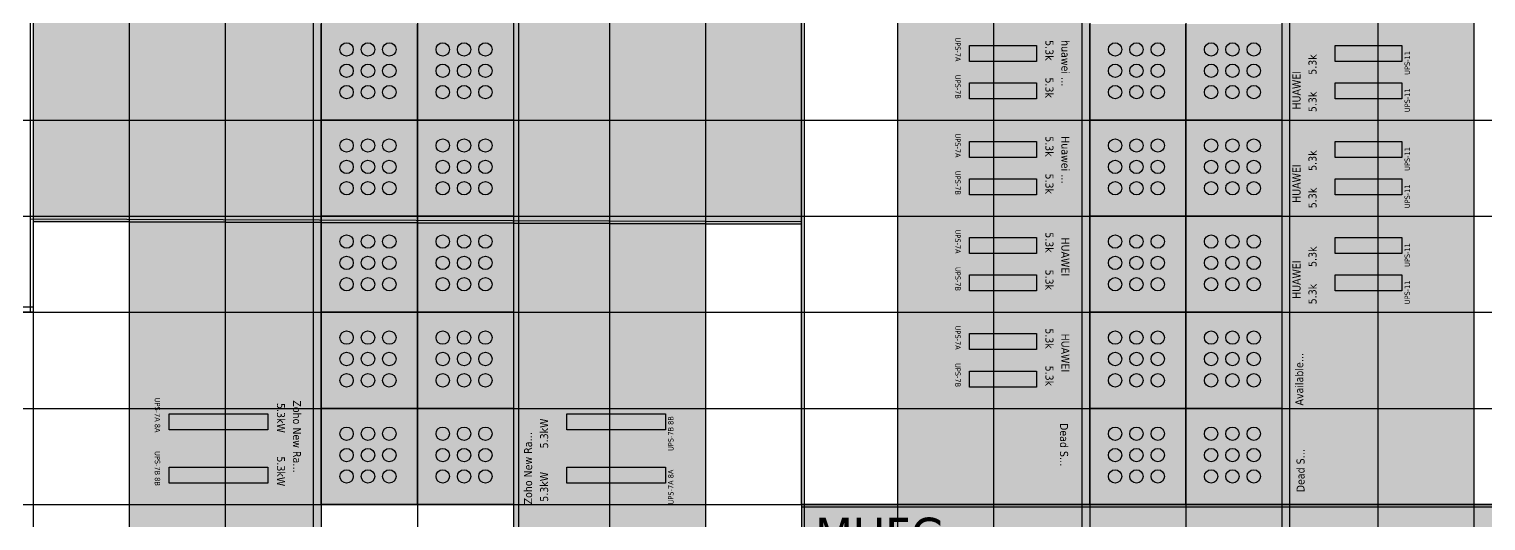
# Model space of a CAD drawing. Header units: millimetres. Extents: x -618 to 58287, y -23922 to -2396.
# Drawn here: x 10775 to 19875, y -16303 to -13231 of the extents above; entities that cross this region are included whole.
import ezdxf

# ---------------------------------------------------------------- set-up
doc = ezdxf.new("R2010")
doc.units = ezdxf.units.MM
doc.header["$MEASUREMENT"] = 0
for name, color, linetype, true_color in [('Background', 7, 'Continuous', 0xffffff), ('Equipment', 7, 'Continuous', 0xffffff), ('Names', 7, 'Continuous', 0xffffff), ('Power', 7, 'Continuous', 0xffffff), ('Room fixture', 7, 'Continuous', 0xffffff), ('Rows', 7, 'Continuous', 0xffffff), ('Tile grid', 7, 'Continuous', 0xafafaf), ('Walls and cages', 7, 'Continuous', 0xffffff)]:
    doc.layers.add(name, color=color, linetype=linetype, true_color=true_color)
doc.styles.add('Tahoma#false#false', font='tahoma.ttf', dxfattribs={"height": 0.2})

msp = doc.modelspace()

# ---------------------------------------------------------------- linework, layer by layer
at = {"layer": 'Background', "lineweight": -3, "transparency": 33554687}
for points in [[(16400, -13200), (17400, -13200), (17400, -13800)], [(17400, -13800), (16400, -13800), (16400, -13200)], [(19600, -13800), (18600, -13800), (18600, -13200)], [(18600, -13200), (19600, -13200), (19600, -13800)], [(16400, -13800), (17400, -13800), (17400, -14400)], [(17400, -14400), (16400, -14400), (16400, -13800)], [(19600, -14400), (18600, -14400), (18600, -13800)], [(18600, -13800), (19600, -13800), (19600, -14400)], [(16400, -14400), (17400, -14400), (17400, -15000)], [(17400, -15000), (16400, -15000), (16400, -14400)], [(19600, -15000), (18600, -15000), (18600, -14400)], [(18600, -14400), (19600, -14400), (19600, -15000)], [(16400, -15000), (17400, -15000), (17400, -15600)], [(17400, -15600), (16400, -15600), (16400, -15000)], [(19617, -15632.3), (18617, -15632.3), (18617, -15032.3)], [(18617, -15032.3), (19617, -15032.3), (19617, -15632.3)], [(11400, -15450), (12600, -15450), (12600, -16250)], [(12600, -16250), (11400, -16250), (11400, -15450)], [(15000, -16250), (13800, -16250), (13800, -15450)], [(13800, -15450), (15000, -15450), (15000, -16250)], [(16391.3, -15592), (17391.3, -15592), (17391.3, -16142)], [(17391.3, -16142), (16391.3, -16142), (16391.3, -15592)], [(19625.3, -16174), (18625.3, -16174), (18625.3, -15624)], [(18625.3, -15624), (19625.3, -15624), (19625.3, -16174)]]:
    msp.add_solid(points, dxfattribs=at)
at = {"layer": 'Equipment', "color": 9, "lineweight": 50, "true_color": 0xc0c0c0, "transparency": 33554687}
for points in [[(16466.7, -13733.3), (16400, -13800), (16400, -13200)], [(16466.7, -13266.7), (16466.7, -13733.3), (16400, -13200)], [(17333.3, -13266.7), (16466.7, -13266.7), (16400, -13200)], [(16400, -13200), (17400, -13200), (17333.3, -13266.7)], [(17400, -13200), (17400, -13800), (17333.3, -13733.3)], [(17400, -13200), (17333.3, -13733.3), (17333.3, -13266.7)], [(19533.3, -13266.7), (18666.7, -13266.7), (18600, -13200)], [(18600, -13200), (19600, -13200), (19533.3, -13266.7)], [(18600, -13800), (18600, -13200), (18666.7, -13266.7)], [(18600, -13800), (18666.7, -13266.7), (18666.7, -13733.3)], [(19533.3, -13266.7), (19600, -13200), (19600, -13800)], [(19533.3, -13733.3), (19533.3, -13266.7), (19600, -13800)], [(17400, -13800), (16400, -13800), (16466.7, -13733.3)], [(16466.7, -13733.3), (17333.3, -13733.3), (17400, -13800)], [(19600, -13800), (18600, -13800), (18666.7, -13733.3)], [(18666.7, -13733.3), (19533.3, -13733.3), (19600, -13800)], [(16466.7, -14333.3), (16400, -14400), (16400, -13800)], [(16466.7, -13866.7), (16466.7, -14333.3), (16400, -13800)], [(17333.3, -13866.7), (16466.7, -13866.7), (16400, -13800)], [(16400, -13800), (17400, -13800), (17333.3, -13866.7)], [(17400, -13800), (17400, -14400), (17333.3, -14333.3)], [(17400, -13800), (17333.3, -14333.3), (17333.3, -13866.7)], [(19533.3, -13866.7), (18666.7, -13866.7), (18600, -13800)], [(18600, -13800), (19600, -13800), (19533.3, -13866.7)], [(18600, -14400), (18600, -13800), (18666.7, -13866.7)], [(19533.3, -13866.7), (19600, -13800), (19600, -14400)], [(18600, -14400), (18666.7, -13866.7), (18666.7, -14333.3)], [(19533.3, -14333.3), (19533.3, -13866.7), (19600, -14400)], [(17400, -14400), (16400, -14400), (16466.7, -14333.3)], [(16466.7, -14333.3), (17333.3, -14333.3), (17400, -14400)], [(19600, -14400), (18600, -14400), (18666.7, -14333.3)], [(18666.7, -14333.3), (19533.3, -14333.3), (19600, -14400)], [(16466.7, -14933.3), (16400, -15000), (16400, -14400)], [(16466.7, -14466.7), (16466.7, -14933.3), (16400, -14400)], [(17333.3, -14466.7), (16466.7, -14466.7), (16400, -14400)], [(16400, -14400), (17400, -14400), (17333.3, -14466.7)], [(17400, -14400), (17400, -15000), (17333.3, -14933.3)], [(17400, -14400), (17333.3, -14933.3), (17333.3, -14466.7)], [(19533.3, -14466.7), (18666.7, -14466.7), (18600, -14400)], [(18600, -14400), (19600, -14400), (19533.3, -14466.7)], [(18600, -15000), (18600, -14400), (18666.7, -14466.7)], [(18600, -15000), (18666.7, -14466.7), (18666.7, -14933.3)], [(19533.3, -14466.7), (19600, -14400), (19600, -15000)], [(19533.3, -14933.3), (19533.3, -14466.7), (19600, -15000)], [(17400, -15000), (16400, -15000), (16466.7, -14933.3)], [(16466.7, -15533.3), (16400, -15600), (16400, -15000)], [(16466.7, -15066.7), (16466.7, -15533.3), (16400, -15000)], [(17333.3, -15066.7), (16466.7, -15066.7), (16400, -15000)], [(16400, -15000), (17400, -15000), (17333.3, -15066.7)], [(16466.7, -14933.3), (17333.3, -14933.3), (17400, -15000)], [(17400, -15000), (17400, -15600), (17333.3, -15533.3)], [(17400, -15000), (17333.3, -15533.3), (17333.3, -15066.7)], [(19600, -15000), (18600, -15000), (18666.7, -14933.3)], [(18666.7, -14933.3), (19533.3, -14933.3), (19600, -15000)], [(11466.7, -16183.3), (11400, -16250), (11400, -15450)], [(11466.7, -15516.7), (11466.7, -16183.3), (11400, -15450)], [(12533.3, -15516.7), (11466.7, -15516.7), (11400, -15450)], [(11400, -15450), (12600, -15450), (12533.3, -15516.7)], [(12600, -15450), (12600, -16250), (12533.3, -16183.3)], [(12600, -15450), (12533.3, -16183.3), (12533.3, -15516.7)], [(14933.3, -15516.7), (13866.7, -15516.7), (13800, -15450)], [(13800, -15450), (15000, -15450), (14933.3, -15516.7)], [(13800, -16250), (13800, -15450), (13866.7, -15516.7)], [(14933.3, -15516.7), (15000, -15450), (15000, -16250)], [(13800, -16250), (13866.7, -15516.7), (13866.7, -16183.3)], [(14933.3, -16183.3), (14933.3, -15516.7), (15000, -16250)], [(17400, -15600), (16400, -15600), (16466.7, -15533.3)], [(16466.7, -15533.3), (17333.3, -15533.3), (17400, -15600)], [(12600, -16250), (11400, -16250), (11466.7, -16183.3)], [(11466.7, -16183.3), (12533.3, -16183.3), (12600, -16250)], [(15000, -16250), (13800, -16250), (13866.7, -16183.3)], [(13866.7, -16183.3), (14933.3, -16183.3), (15000, -16250)]]:
    msp.add_solid(points, dxfattribs=at)
at = {"layer": 'Equipment', "color": 18, "lineweight": -3, "true_color": 0x000000, "transparency": 33554687}
for points in [[(16416.7, -13783.3), (16400, -13800), (16400, -13200)], [(16416.7, -13216.7), (16416.7, -13783.3), (16400, -13200)], [(17400, -13200), (17400, -13800), (17383.3, -13783.3)], [(17400, -13200), (17383.3, -13783.3), (17383.3, -13216.7)], [(18600, -13800), (18600, -13200), (18616.7, -13216.7)], [(18600, -13800), (18616.7, -13216.7), (18616.7, -13783.3)], [(19583.3, -13216.7), (19600, -13200), (19600, -13800)], [(19583.3, -13783.3), (19583.3, -13216.7), (19600, -13800)], [(17400, -13800), (16400, -13800), (16416.7, -13783.3)], [(16416.7, -14383.3), (16400, -14400), (16400, -13800)], [(16416.7, -13816.7), (16416.7, -14383.3), (16400, -13800)], [(17383.3, -13816.7), (16416.7, -13816.7), (16400, -13800)], [(16400, -13800), (17400, -13800), (17383.3, -13816.7)], [(16416.7, -13783.3), (17383.3, -13783.3), (17400, -13800)], [(17400, -13800), (17400, -14400), (17383.3, -14383.3)], [(17400, -13800), (17383.3, -14383.3), (17383.3, -13816.7)], [(19600, -13800), (18600, -13800), (18616.7, -13783.3)], [(19583.3, -13816.7), (18616.7, -13816.7), (18600, -13800)], [(18600, -13800), (19600, -13800), (19583.3, -13816.7)], [(18600, -14400), (18600, -13800), (18616.7, -13816.7)], [(18600, -14400), (18616.7, -13816.7), (18616.7, -14383.3)], [(18616.7, -13783.3), (19583.3, -13783.3), (19600, -13800)], [(19583.3, -13816.7), (19600, -13800), (19600, -14400)], [(19583.3, -14383.3), (19583.3, -13816.7), (19600, -14400)], [(17400, -14400), (16400, -14400), (16416.7, -14383.3)], [(16416.7, -14983.3), (16400, -15000), (16400, -14400)], [(16416.7, -14416.7), (16416.7, -14983.3), (16400, -14400)], [(17383.3, -14416.7), (16416.7, -14416.7), (16400, -14400)], [(16400, -14400), (17400, -14400), (17383.3, -14416.7)], [(16416.7, -14383.3), (17383.3, -14383.3), (17400, -14400)], [(17400, -14400), (17400, -15000), (17383.3, -14983.3)], [(17400, -14400), (17383.3, -14983.3), (17383.3, -14416.7)], [(19600, -14400), (18600, -14400), (18616.7, -14383.3)], [(19583.3, -14416.7), (18616.7, -14416.7), (18600, -14400)], [(18600, -14400), (19600, -14400), (19583.3, -14416.7)], [(18600, -15000), (18600, -14400), (18616.7, -14416.7)], [(18600, -15000), (18616.7, -14416.7), (18616.7, -14983.3)], [(18616.7, -14383.3), (19583.3, -14383.3), (19600, -14400)], [(19583.3, -14416.7), (19600, -14400), (19600, -15000)], [(19583.3, -14983.3), (19583.3, -14416.7), (19600, -15000)], [(17400, -15000), (16400, -15000), (16416.7, -14983.3)], [(16416.7, -15583.3), (16400, -15600), (16400, -15000)], [(16416.7, -15016.7), (16416.7, -15583.3), (16400, -15000)], [(17383.3, -15016.7), (16416.7, -15016.7), (16400, -15000)], [(16400, -15000), (17400, -15000), (17383.3, -15016.7)], [(16416.7, -14983.3), (17383.3, -14983.3), (17400, -15000)], [(17400, -15000), (17400, -15600), (17383.3, -15583.3)], [(17400, -15000), (17383.3, -15583.3), (17383.3, -15016.7)], [(19600, -15000), (18600, -15000), (18616.7, -14983.3)], [(18616.7, -14983.3), (19583.3, -14983.3), (19600, -15000)], [(19600.3, -15049), (18633.7, -15049), (18617, -15032.3)], [(18617, -15032.3), (19617, -15032.3), (19600.3, -15049)], [(18617, -15632.3), (18617, -15032.3), (18633.7, -15049)], [(18617, -15632.3), (18633.7, -15049), (18633.7, -15615.7)], [(19600.3, -15049), (19617, -15032.3), (19617, -15632.3)], [(19600.3, -15615.7), (19600.3, -15049), (19617, -15632.3)], [(11416.7, -16233.3), (11400, -16250), (11400, -15450)], [(11416.7, -15466.7), (11416.7, -16233.3), (11400, -15450)], [(12583.3, -15466.7), (11416.7, -15466.7), (11400, -15450)], [(11400, -15450), (12600, -15450), (12583.3, -15466.7)], [(12600, -15450), (12600, -16250), (12583.3, -16233.3)], [(12600, -15450), (12583.3, -16233.3), (12583.3, -15466.7)], [(14983.3, -15466.7), (13816.7, -15466.7), (13800, -15450)], [(13800, -15450), (15000, -15450), (14983.3, -15466.7)], [(13800, -16250), (13800, -15450), (13816.7, -15466.7)], [(13800, -16250), (13816.7, -15466.7), (13816.7, -16233.3)], [(14983.3, -15466.7), (15000, -15450), (15000, -16250)], [(14983.3, -16233.3), (14983.3, -15466.7), (15000, -16250)], [(16408, -16125.3), (16391.3, -16142), (16391.3, -15592)], [(16408, -15608.7), (16408, -16125.3), (16391.3, -15592)], [(17374.7, -15608.7), (16408, -15608.7), (16391.3, -15592)], [(16391.3, -15592), (17391.3, -15592), (17374.7, -15608.7)], [(17400, -15600), (16400, -15600), (16416.7, -15583.3)], [(16416.7, -15583.3), (17383.3, -15583.3), (17400, -15600)], [(17391.3, -15592), (17391.3, -16142), (17374.7, -16125.3)], [(17391.3, -15592), (17374.7, -16125.3), (17374.7, -15608.7)], [(19617, -15632.3), (18617, -15632.3), (18633.7, -15615.7)], [(19608.7, -15640.7), (18642, -15640.7), (18625.3, -15624)], [(18625.3, -15624), (19625.3, -15624), (19608.7, -15640.7)], [(18625.3, -16174), (18625.3, -15624), (18642, -15640.7)], [(18625.3, -16174), (18642, -15640.7), (18642, -16157.3)], [(18633.7, -15615.7), (19600.3, -15615.7), (19617, -15632.3)], [(19608.7, -15640.7), (19625.3, -15624), (19625.3, -16174)], [(19608.7, -16157.3), (19608.7, -15640.7), (19625.3, -16174)], [(17391.3, -16142), (16391.3, -16142), (16408, -16125.3)], [(16408, -16125.3), (17374.7, -16125.3), (17391.3, -16142)], [(19625.3, -16174), (18625.3, -16174), (18642, -16157.3)], [(18642, -16157.3), (19608.7, -16157.3), (19625.3, -16174)], [(12600, -16250), (11400, -16250), (11416.7, -16233.3)], [(11416.7, -16233.3), (12583.3, -16233.3), (12600, -16250)], [(15000, -16250), (13800, -16250), (13816.7, -16233.3)], [(13816.7, -16233.3), (14983.3, -16233.3), (15000, -16250)]]:
    msp.add_solid(points, dxfattribs=at)
at = {"layer": 'Equipment', "color": 21, "lineweight": 50, "true_color": 0xf49191, "transparency": 33554687}
for points in [[(19550.3, -15099), (18683.7, -15099), (18617, -15032.3)], [(18617, -15032.3), (19617, -15032.3), (19550.3, -15099)], [(18617, -15632.3), (18617, -15032.3), (18683.7, -15099)], [(18617, -15632.3), (18683.7, -15099), (18683.7, -15565.7)], [(19550.3, -15099), (19617, -15032.3), (19617, -15632.3)], [(19550.3, -15565.7), (19550.3, -15099), (19617, -15632.3)], [(16458, -16075.3), (16391.3, -16142), (16391.3, -15592)], [(16458, -15658.7), (16458, -16075.3), (16391.3, -15592)], [(17324.7, -15658.7), (16458, -15658.7), (16391.3, -15592)], [(16391.3, -15592), (17391.3, -15592), (17324.7, -15658.7)], [(17391.3, -15592), (17391.3, -16142), (17324.7, -16075.3)], [(17391.3, -15592), (17324.7, -16075.3), (17324.7, -15658.7)], [(19617, -15632.3), (18617, -15632.3), (18683.7, -15565.7)], [(19558.7, -15690.7), (18692, -15690.7), (18625.3, -15624)], [(18625.3, -15624), (19625.3, -15624), (19558.7, -15690.7)], [(18625.3, -16174), (18625.3, -15624), (18692, -15690.7)], [(18683.7, -15565.7), (19550.3, -15565.7), (19617, -15632.3)], [(19558.7, -15690.7), (19625.3, -15624), (19625.3, -16174)], [(18625.3, -16174), (18692, -15690.7), (18692, -16107.3)], [(19558.7, -16107.3), (19558.7, -15690.7), (19625.3, -16174)], [(17391.3, -16142), (16391.3, -16142), (16458, -16075.3)], [(16458, -16075.3), (17324.7, -16075.3), (17391.3, -16142)], [(19625.3, -16174), (18625.3, -16174), (18692, -16107.3)], [(18692, -16107.3), (19558.7, -16107.3), (19625.3, -16174)]]:
    msp.add_solid(points, dxfattribs=at)
at = {"layer": 'Power', "color": 8, "lineweight": -3, "true_color": 0x808080, "transparency": 33554687}
for p, q in [((16650, -13433.3), (16650, -13333.3)), ((16650, -13333.3), (17066.7, -13333.3)), ((17066.7, -13333.3), (17066.7, -13433.3)), ((18933.3, -13433.3), (18933.3, -13333.3)), ((18933.3, -13333.3), (19350, -13333.3)), ((19350, -13333.3), (19350, -13433.3)), ((17066.7, -13433.3), (16650, -13433.3)), ((19350, -13433.3), (18933.3, -13433.3)), ((16650, -13666.7), (16650, -13566.7)), ((16650, -13566.7), (17066.7, -13566.7)), ((17066.7, -13566.7), (17066.7, -13666.7)), ((18933.3, -13666.7), (18933.3, -13566.7)), ((18933.3, -13566.7), (19350, -13566.7)), ((19350, -13566.7), (19350, -13666.7)), ((17066.7, -13666.7), (16650, -13666.7)), ((19350, -13666.7), (18933.3, -13666.7)), ((16650, -14033.3), (16650, -13933.3)), ((16650, -13933.3), (17066.7, -13933.3)), ((17066.7, -13933.3), (17066.7, -14033.3)), ((18933.3, -14033.3), (18933.3, -13933.3)), ((18933.3, -13933.3), (19350, -13933.3)), ((19350, -13933.3), (19350, -14033.3)), ((17066.7, -14033.3), (16650, -14033.3)), ((19350, -14033.3), (18933.3, -14033.3)), ((16650, -14266.7), (16650, -14166.7)), ((16650, -14166.7), (17066.7, -14166.7)), ((17066.7, -14166.7), (17066.7, -14266.7)), ((18933.3, -14266.7), (18933.3, -14166.7)), ((18933.3, -14166.7), (19350, -14166.7)), ((19350, -14166.7), (19350, -14266.7)), ((17066.7, -14266.7), (16650, -14266.7)), ((19350, -14266.7), (18933.3, -14266.7)), ((16650, -14633.3), (16650, -14533.3)), ((16650, -14533.3), (17066.7, -14533.3)), ((17066.7, -14533.3), (17066.7, -14633.3)), ((18933.3, -14633.3), (18933.3, -14533.3)), ((18933.3, -14533.3), (19350, -14533.3)), ((19350, -14533.3), (19350, -14633.3)), ((17066.7, -14633.3), (16650, -14633.3)), ((19350, -14633.3), (18933.3, -14633.3)), ((16650, -14866.7), (16650, -14766.7)), ((16650, -14766.7), (17066.7, -14766.7)), ((17066.7, -14766.7), (17066.7, -14866.7)), ((18933.3, -14866.7), (18933.3, -14766.7)), ((18933.3, -14766.7), (19350, -14766.7)), ((19350, -14766.7), (19350, -14866.7)), ((17066.7, -14866.7), (16650, -14866.7)), ((19350, -14866.7), (18933.3, -14866.7)), ((16650, -15233.3), (16650, -15133.3)), ((16650, -15133.3), (17066.7, -15133.3)), ((17066.7, -15133.3), (17066.7, -15233.3)), ((17066.7, -15233.3), (16650, -15233.3)), ((16650, -15466.7), (16650, -15366.7)), ((16650, -15366.7), (17066.7, -15366.7)), ((17066.7, -15366.7), (17066.7, -15466.7)), ((17066.7, -15466.7), (16650, -15466.7)), ((11650, -15733.3), (11650, -15633.3)), ((11650, -15633.3), (12266.7, -15633.3)), ((12266.7, -15633.3), (12266.7, -15733.3)), ((14133.3, -15733.3), (14133.3, -15633.3)), ((14133.3, -15633.3), (14750, -15633.3)), ((14750, -15633.3), (14750, -15733.3)), ((12266.7, -15733.3), (11650, -15733.3)), ((14750, -15733.3), (14133.3, -15733.3)), ((11650, -16066.7), (11650, -15966.7)), ((11650, -15966.7), (12266.7, -15966.7)), ((12266.7, -15966.7), (12266.7, -16066.7)), ((14133.3, -16066.7), (14133.3, -15966.7)), ((14133.3, -15966.7), (14750, -15966.7)), ((14750, -15966.7), (14750, -16066.7)), ((12266.7, -16066.7), (11650, -16066.7)), ((14750, -16066.7), (14133.3, -16066.7))]:
    msp.add_line(p, q, dxfattribs=at)
at = {"layer": 'Power', "color": 138, "lineweight": -3, "true_color": 0x01505e, "transparency": 33554687}
for points in [[(16600, -13283.3), (16600, -13483.3), (16516.7, -13283.3), (16516.7, -13483.3)], [(19400, -13483.3), (19400, -13283.3), (19483.3, -13483.3), (19483.3, -13283.3)], [(16600, -13516.7), (16600, -13716.7), (16516.7, -13516.7), (16516.7, -13716.7)], [(19400, -13716.7), (19400, -13516.7), (19483.3, -13716.7), (19483.3, -13516.7)], [(16600, -13883.3), (16600, -14083.3), (16516.7, -13883.3), (16516.7, -14083.3)], [(19400, -14083.3), (19400, -13883.3), (19483.3, -14083.3), (19483.3, -13883.3)], [(16600, -14116.7), (16600, -14316.7), (16516.7, -14116.7), (16516.7, -14316.7)], [(19400, -14316.7), (19400, -14116.7), (19483.3, -14316.7), (19483.3, -14116.7)], [(16600, -14483.3), (16600, -14683.3), (16516.7, -14483.3), (16516.7, -14683.3)], [(19400, -14683.3), (19400, -14483.3), (19483.3, -14683.3), (19483.3, -14483.3)], [(16600, -14716.7), (16600, -14916.7), (16516.7, -14716.7), (16516.7, -14916.7)], [(19400, -14916.7), (19400, -14716.7), (19483.3, -14916.7), (19483.3, -14716.7)], [(16600, -15083.3), (16600, -15283.3), (16516.7, -15083.3), (16516.7, -15283.3)], [(16600, -15316.7), (16600, -15516.7), (16516.7, -15316.7), (16516.7, -15516.7)], [(11600, -15533.3), (11600, -15833.3), (11516.7, -15533.3), (11516.7, -15833.3)], [(14800, -15833.3), (14800, -15533.3), (14883.3, -15833.3), (14883.3, -15533.3)], [(11600, -15866.7), (11600, -16166.7), (11516.7, -15866.7), (11516.7, -16166.7)], [(14800, -16166.7), (14800, -15866.7), (14883.3, -16166.7), (14883.3, -15866.7)]]:
    msp.add_solid(points, dxfattribs=at)
at = {"layer": 'Power', "lineweight": -3, "transparency": 33554687}
for points in [[(17066.7, -13333.3), (17066.7, -13433.3), (16650, -13333.3), (16650, -13433.3)], [(18933.3, -13433.3), (18933.3, -13333.3), (19350, -13433.3), (19350, -13333.3)], [(17066.7, -13566.7), (17066.7, -13666.7), (16650, -13566.7), (16650, -13666.7)], [(18933.3, -13666.7), (18933.3, -13566.7), (19350, -13666.7), (19350, -13566.7)], [(17066.7, -13933.3), (17066.7, -14033.3), (16650, -13933.3), (16650, -14033.3)], [(18933.3, -14033.3), (18933.3, -13933.3), (19350, -14033.3), (19350, -13933.3)], [(17066.7, -14166.7), (17066.7, -14266.7), (16650, -14166.7), (16650, -14266.7)], [(18933.3, -14266.7), (18933.3, -14166.7), (19350, -14266.7), (19350, -14166.7)], [(17066.7, -14533.3), (17066.7, -14633.3), (16650, -14533.3), (16650, -14633.3)], [(18933.3, -14633.3), (18933.3, -14533.3), (19350, -14633.3), (19350, -14533.3)], [(17066.7, -14766.7), (17066.7, -14866.7), (16650, -14766.7), (16650, -14866.7)], [(18933.3, -14866.7), (18933.3, -14766.7), (19350, -14866.7), (19350, -14766.7)], [(17066.7, -15133.3), (17066.7, -15233.3), (16650, -15133.3), (16650, -15233.3)], [(17066.7, -15366.7), (17066.7, -15466.7), (16650, -15366.7), (16650, -15466.7)], [(12266.7, -15633.3), (12266.7, -15733.3), (11650, -15633.3), (11650, -15733.3)], [(14133.3, -15733.3), (14133.3, -15633.3), (14750, -15733.3), (14750, -15633.3)], [(12266.7, -15966.7), (12266.7, -16066.7), (11650, -15966.7), (11650, -16066.7)], [(14133.3, -16066.7), (14133.3, -15966.7), (14750, -16066.7), (14750, -15966.7)]]:
    msp.add_solid(points, dxfattribs=at)
at = {"layer": 'Power', "color": 22, "lineweight": -3, "true_color": 0xc92518, "transparency": 33554687}
for points in [[(17066.7, -13333.3), (17066.7, -13433.3), (16650, -13333.3), (16650, -13433.3)], [(18933.3, -13433.3), (18933.3, -13333.3), (19350, -13433.3), (19350, -13333.3)], [(17066.7, -13566.7), (17066.7, -13666.7), (16650, -13566.7), (16650, -13666.7)], [(18933.3, -13666.7), (18933.3, -13566.7), (19350, -13666.7), (19350, -13566.7)], [(17050, -13933.3), (17050, -14033.3), (16650, -13933.3), (16650, -14033.3)], [(18933.3, -14033.3), (18933.3, -13933.3), (19350, -14033.3), (19350, -13933.3)], [(17050, -14166.7), (17050, -14266.7), (16650, -14166.7), (16650, -14266.7)], [(18933.3, -14266.7), (18933.3, -14166.7), (19350, -14266.7), (19350, -14166.7)], [(17050, -14533.3), (17050, -14633.3), (16650, -14533.3), (16650, -14633.3)], [(18933.3, -14633.3), (18933.3, -14533.3), (19350, -14633.3), (19350, -14533.3)], [(17050, -14766.7), (17050, -14866.7), (16650, -14766.7), (16650, -14866.7)], [(18933.3, -14866.7), (18933.3, -14766.7), (19350, -14866.7), (19350, -14766.7)], [(17066.7, -15133.3), (17066.7, -15233.3), (16650, -15133.3), (16650, -15233.3)], [(17066.7, -15366.7), (17066.7, -15466.7), (16650, -15366.7), (16650, -15466.7)], [(12250, -15633.3), (12250, -15733.3), (11650, -15633.3), (11650, -15733.3)], [(14216.7, -15733.3), (14216.7, -15633.3), (14750, -15733.3), (14750, -15633.3)], [(12250, -15966.7), (12250, -16066.7), (11650, -15966.7), (11650, -16066.7)], [(14216.7, -16066.7), (14216.7, -15966.7), (14750, -16066.7), (14750, -15966.7)]]:
    msp.add_solid(points, dxfattribs=at)
at = {"layer": 'Power', "color": 13, "lineweight": -3, "true_color": 0xe7473c, "transparency": 33554687}
for points in [[(16850, -13333.3), (16850, -13433.3), (16650, -13333.3), (16650, -13433.3)], [(19083.3, -13433.3), (19083.3, -13333.3), (19350, -13433.3), (19350, -13333.3)], [(16850, -13566.7), (16850, -13666.7), (16650, -13566.7), (16650, -13666.7)], [(19083.3, -13666.7), (19083.3, -13566.7), (19350, -13666.7), (19350, -13566.7)], [(16850, -13933.3), (16850, -14033.3), (16650, -13933.3), (16650, -14033.3)], [(19100, -14033.3), (19100, -13933.3), (19350, -14033.3), (19350, -13933.3)], [(16850, -14166.7), (16850, -14266.7), (16650, -14166.7), (16650, -14266.7)], [(19100, -14266.7), (19100, -14166.7), (19350, -14266.7), (19350, -14166.7)], [(16850, -14533.3), (16850, -14633.3), (16650, -14533.3), (16650, -14633.3)], [(19116.7, -14633.3), (19116.7, -14533.3), (19350, -14633.3), (19350, -14533.3)], [(16850, -14766.7), (16850, -14866.7), (16650, -14766.7), (16650, -14866.7)], [(19116.7, -14866.7), (19116.7, -14766.7), (19350, -14866.7), (19350, -14766.7)], [(16866.7, -15133.3), (16866.7, -15233.3), (16650, -15133.3), (16650, -15233.3)], [(16866.7, -15366.7), (16866.7, -15466.7), (16650, -15366.7), (16650, -15466.7)], [(11950, -15633.3), (11950, -15733.3), (11650, -15633.3), (11650, -15733.3)], [(14483.3, -15733.3), (14483.3, -15633.3), (14750, -15733.3), (14750, -15633.3)], [(11950, -15966.7), (11950, -16066.7), (11650, -15966.7), (11650, -16066.7)], [(14483.3, -16066.7), (14483.3, -15966.7), (14750, -16066.7), (14750, -15966.7)]]:
    msp.add_solid(points, dxfattribs=at)
at = {"layer": 'Power', "color": 151, "lineweight": -3, "true_color": 0x87ceeb, "transparency": 33554687}
for points in [[(12266.7, -15633.3), (12266.7, -15733.3), (11650, -15633.3), (11650, -15733.3)], [(12266.7, -15966.7), (12266.7, -16066.7), (11650, -15966.7), (11650, -16066.7)]]:
    msp.add_solid(points, dxfattribs=at)
at = {"layer": 'Room fixture', "color": 9, "lineweight": -3, "true_color": 0xc0c0c0, "transparency": 33554687}
for p, q in [((12600, -13800), (12600, -13200)), ((13200, -13200), (13200, -13800)), ((13200, -13800), (13200, -13200)), ((13800, -13200), (13800, -13800)), ((17400, -13800), (17400, -13200)), ((18000, -13800), (18000, -13200)), ((18000, -13200), (18000, -13800)), ((18600, -13200), (18600, -13800)), ((12600, -13800), (13200, -13800)), ((12600, -14400), (12600, -13800)), ((13200, -13800), (12600, -13800)), ((13200, -13800), (13200, -14400)), ((13200, -13800), (13800, -13800)), ((13200, -14400), (13200, -13800)), ((13800, -13800), (13200, -13800)), ((13800, -13800), (13800, -14400)), ((17400, -13800), (18000, -13800)), ((17400, -14400), (17400, -13800)), ((18000, -13800), (17400, -13800)), ((18600, -13800), (18000, -13800)), ((18000, -13800), (18000, -14400)), ((18000, -13800), (18600, -13800)), ((18000, -14400), (18000, -13800)), ((18600, -13800), (18600, -14400)), ((13200, -14400), (12600, -14400)), ((12600, -14400), (13200, -14400)), ((12600, -15000), (12600, -14400)), ((13200, -14400), (13800, -14400)), ((13200, -15000), (13200, -14400)), ((13200, -14400), (13200, -15000)), ((13800, -14400), (13200, -14400)), ((13800, -14400), (13800, -15000)), ((18000, -14400), (17400, -14400)), ((17400, -14400), (18000, -14400)), ((17400, -15000), (17400, -14400)), ((18000, -14400), (18000, -15000)), ((18000, -14400), (18600, -14400)), ((18000, -15000), (18000, -14400)), ((18600, -14400), (18000, -14400)), ((18600, -14400), (18600, -15000)), ((13200, -15000), (12600, -15000)), ((12600, -15000), (13200, -15000)), ((12600, -15600), (12600, -15000)), ((13800, -15000), (13200, -15000)), ((13200, -15000), (13200, -15600)), ((13200, -15000), (13800, -15000)), ((13200, -15600), (13200, -15000)), ((13800, -15000), (13800, -15600)), ((18000, -15000), (17400, -15000)), ((17400, -15000), (18000, -15000)), ((17400, -15600), (17400, -15000)), ((18000, -15000), (18600, -15000)), ((18000, -15600), (18000, -15000)), ((18600, -15000), (18000, -15000)), ((18000, -15000), (18000, -15600)), ((18600, -15000), (18600, -15600)), ((13200, -15600), (12600, -15600)), ((12600, -15600), (13200, -15600)), ((12600, -16200), (12600, -15600)), ((13200, -15600), (13800, -15600)), ((13200, -16200), (13200, -15600)), ((13200, -15600), (13200, -16200)), ((13800, -15600), (13200, -15600)), ((13800, -15600), (13800, -16200)), ((18000, -15600), (17400, -15600)), ((17400, -15600), (18000, -15600)), ((17400, -16200), (17400, -15600)), ((18600, -15600), (18000, -15600)), ((18000, -15600), (18600, -15600)), ((18000, -16200), (18000, -15600)), ((18000, -15600), (18000, -16200)), ((18600, -15600), (18600, -16200)), ((13200, -16200), (12600, -16200)), ((13800, -16200), (13200, -16200)), ((18000, -16200), (17400, -16200)), ((18600, -16200), (18000, -16200))]:
    msp.add_line(p, q, dxfattribs=at)
for centre in [(12758.3, -13358.3), (12891.7, -13358.3), (13025, -13358.3), (13358.3, -13358.3), (13491.7, -13358.3), (13625, -13358.3), (17558.3, -13358.3), (17691.7, -13358.3), (17825, -13358.3), (18158.3, -13358.3), (18291.7, -13358.3), (18425, -13358.3), (12758.3, -13491.7), (12891.7, -13491.7), (13025, -13491.7), (13358.3, -13491.7), (13491.7, -13491.7), (13625, -13491.7), (17558.3, -13491.7), (17691.7, -13491.7), (17825, -13491.7), (18158.3, -13491.7), (18291.7, -13491.7), (18425, -13491.7), (12758.3, -13625), (12891.7, -13625), (13025, -13625), (13358.3, -13625), (13491.7, -13625), (13625, -13625), (17558.3, -13625), (17691.7, -13625), (17825, -13625), (18158.3, -13625), (18291.7, -13625), (18425, -13625), (12758.3, -13958.3), (12891.7, -13958.3), (13025, -13958.3), (13358.3, -13958.3), (13491.7, -13958.3), (13625, -13958.3), (17558.3, -13958.3), (17691.7, -13958.3), (17825, -13958.3), (18158.3, -13958.3), (18291.7, -13958.3), (18425, -13958.3), (12758.3, -14091.7), (12891.7, -14091.7), (13025, -14091.7), (13358.3, -14091.7), (13491.7, -14091.7), (13625, -14091.7), (17558.3, -14091.7), (17691.7, -14091.7), (17825, -14091.7), (18158.3, -14091.7), (18291.7, -14091.7), (18425, -14091.7), (12758.3, -14225), (12891.7, -14225), (13025, -14225), (13358.3, -14225), (13491.7, -14225), (13625, -14225), (17558.3, -14225), (17691.7, -14225), (17825, -14225), (18158.3, -14225), (18291.7, -14225), (18425, -14225), (12758.3, -14558.3), (12891.7, -14558.3), (13025, -14558.3), (13358.3, -14558.3), (13491.7, -14558.3), (13625, -14558.3), (17558.3, -14558.3), (17691.7, -14558.3), (17825, -14558.3), (18158.3, -14558.3), (18291.7, -14558.3), (18425, -14558.3), (12758.3, -14691.7), (12891.7, -14691.7), (13025, -14691.7), (13358.3, -14691.7), (13491.7, -14691.7), (13625, -14691.7), (17558.3, -14691.7), (17691.7, -14691.7), (17825, -14691.7), (18158.3, -14691.7), (18291.7, -14691.7), (18425, -14691.7), (12758.3, -14825), (12891.7, -14825), (13025, -14825), (13358.3, -14825), (13491.7, -14825), (13625, -14825), (17558.3, -14825), (17691.7, -14825), (17825, -14825), (18158.3, -14825), (18291.7, -14825), (18425, -14825), (12758.3, -15158.3), (12891.7, -15158.3), (13025, -15158.3), (13358.3, -15158.3), (13491.7, -15158.3), (13625, -15158.3), (17558.3, -15158.3), (17691.7, -15158.3), (17825, -15158.3), (18158.3, -15158.3), (18291.7, -15158.3), (18425, -15158.3), (12758.3, -15291.7), (12891.7, -15291.7), (13025, -15291.7), (13358.3, -15291.7), (13491.7, -15291.7), (13625, -15291.7), (17558.3, -15291.7), (17691.7, -15291.7), (17825, -15291.7), (18158.3, -15291.7), (18291.7, -15291.7), (18425, -15291.7), (12758.3, -15425), (12891.7, -15425), (13025, -15425), (13358.3, -15425), (13491.7, -15425), (13625, -15425), (17558.3, -15425), (17691.7, -15425), (17825, -15425), (18158.3, -15425), (18291.7, -15425), (18425, -15425), (12758.3, -15758.3), (12891.7, -15758.3), (13025, -15758.3), (13358.3, -15758.3), (13491.7, -15758.3), (13625, -15758.3), (17558.3, -15758.3), (17691.7, -15758.3), (17825, -15758.3), (18158.3, -15758.3), (18291.7, -15758.3), (18425, -15758.3), (12758.3, -15891.7), (12891.7, -15891.7), (13025, -15891.7), (13358.3, -15891.7), (13491.7, -15891.7), (13625, -15891.7), (17558.3, -15891.7), (17691.7, -15891.7), (17825, -15891.7), (18158.3, -15891.7), (18291.7, -15891.7), (18425, -15891.7), (12758.3, -16025), (12891.7, -16025), (13025, -16025), (13358.3, -16025), (13491.7, -16025), (13625, -16025), (17558.3, -16025), (17691.7, -16025), (17825, -16025), (18158.3, -16025), (18291.7, -16025), (18425, -16025)]:
    msp.add_ellipse(centre, major_axis=(41.7, 0), ratio=1, dxfattribs=at)
at = {"layer": 'Room fixture', "color": 9, "lineweight": -3, "true_color": 0xc0c0c0, "transparency": 33554472}
for points in [[(12600, -13800), (12600, -13200), (13200, -13200)], [(13200, -13200), (13200, -13800), (12600, -13800)], [(13200, -13800), (13200, -13200), (13800, -13200)], [(13800, -13200), (13800, -13800), (13200, -13800)], [(17400, -13800), (17400, -13200), (18000, -13200)], [(18000, -13200), (18000, -13800), (17400, -13800)], [(18000, -13800), (18000, -13200), (18600, -13200)], [(18600, -13200), (18600, -13800), (18000, -13800)], [(12600, -14400), (12600, -13800), (13200, -13800)], [(13200, -13800), (13200, -14400), (12600, -14400)], [(13200, -14400), (13200, -13800), (13800, -13800)], [(13800, -13800), (13800, -14400), (13200, -14400)], [(17400, -14400), (17400, -13800), (18000, -13800)], [(18000, -13800), (18000, -14400), (17400, -14400)], [(18000, -14400), (18000, -13800), (18600, -13800)], [(18600, -13800), (18600, -14400), (18000, -14400)], [(12600, -15000), (12600, -14400), (13200, -14400)], [(13200, -14400), (13200, -15000), (12600, -15000)], [(13200, -15000), (13200, -14400), (13800, -14400)], [(13800, -14400), (13800, -15000), (13200, -15000)], [(17400, -15000), (17400, -14400), (18000, -14400)], [(18000, -14400), (18000, -15000), (17400, -15000)], [(18000, -15000), (18000, -14400), (18600, -14400)], [(18600, -14400), (18600, -15000), (18000, -15000)], [(12600, -15600), (12600, -15000), (13200, -15000)], [(13200, -15000), (13200, -15600), (12600, -15600)], [(13200, -15600), (13200, -15000), (13800, -15000)], [(13800, -15000), (13800, -15600), (13200, -15600)], [(17400, -15600), (17400, -15000), (18000, -15000)], [(18000, -15000), (18000, -15600), (17400, -15600)], [(18000, -15600), (18000, -15000), (18600, -15000)], [(18600, -15000), (18600, -15600), (18000, -15600)], [(12600, -16200), (12600, -15600), (13200, -15600)], [(13200, -15600), (13200, -16200), (12600, -16200)], [(13200, -16200), (13200, -15600), (13800, -15600)], [(13800, -15600), (13800, -16200), (13200, -16200)], [(17400, -16200), (17400, -15600), (18000, -15600)], [(18000, -15600), (18000, -16200), (17400, -16200)], [(18000, -16200), (18000, -15600), (18600, -15600)], [(18600, -15600), (18600, -16200), (18000, -16200)]]:
    msp.add_solid(points, dxfattribs=at)
at = {"layer": 'Rows', "color": 18, "lineweight": -3, "true_color": 0x000000, "transparency": 33554687}
for p, q in [((12550, -6000), (12550, -19800)), ((13833.3, -19800), (13833.3, -6000)), ((17350, -6450), (17350, -19800)), ((18650, -19800), (18650, -6450))]:
    msp.add_line(p, q, dxfattribs=at)
at = {"layer": 'Rows', "color": 254, "lineweight": -3, "true_color": 0xe0e0d7, "transparency": 33554534}
for points in [[(11400, -6000), (12600, -6000), (12600, -19800)], [(12600, -19800), (11400, -19800), (11400, -6000)], [(15000, -19800), (13800, -19800), (13800, -6000)], [(13800, -6000), (15000, -6000), (15000, -19800)], [(16200, -6450), (17400, -6450), (17400, -19800)], [(17400, -19800), (16200, -19800), (16200, -6450)], [(19800, -19800), (18600, -19800), (18600, -6450)], [(18600, -6450), (19800, -6450), (19800, -19800)]]:
    msp.add_solid(points, dxfattribs=at)
at = {"layer": 'Rows', "color": 18, "lineweight": -3, "true_color": 0x000000, "transparency": 33554687}
for points in [[(11400, -19800), (11400, -6000), (11416.7, -6016.7)], [(12583.3, -19783.3), (12583.3, -6016.7), (12600, -6000)], [(12600, -6000), (12600, -19800), (12583.3, -19783.3)], [(13800, -19800), (13800, -6000), (13816.7, -6016.7)], [(14983.3, -19783.3), (14983.3, -6016.7), (15000, -6000)], [(15000, -6000), (15000, -19800), (14983.3, -19783.3)], [(11416.7, -6016.7), (11416.7, -19783.3), (11400, -19800)], [(13816.7, -6016.7), (13816.7, -19783.3), (13800, -19800)], [(16200, -19800), (16200, -6450), (16216.7, -6466.7)], [(17383.3, -19783.3), (17383.3, -6466.7), (17400, -6450)], [(17400, -6450), (17400, -19800), (17383.3, -19783.3)], [(18600, -19800), (18600, -6450), (18616.7, -6466.7)], [(19783.3, -19783.3), (19783.3, -6466.7), (19800, -6450)], [(19800, -6450), (19800, -19800), (19783.3, -19783.3)], [(16216.7, -6466.7), (16216.7, -19783.3), (16200, -19800)], [(18616.7, -6466.7), (18616.7, -19783.3), (18600, -19800)]]:
    msp.add_solid(points, dxfattribs=at)
at = {"layer": 'Tile grid', "lineweight": -3, "transparency": 33554687}
for p, q in [((10800, -2967), (10800, -23433.7)), ((11400, -2967), (11400, -23433.7)), ((12000, -2967), (12000, -23433.7)), ((12600, -2967), (12600, -23433.7)), ((13200, -2967), (13200, -23433.7)), ((13800, -2967), (13800, -23433.7)), ((14400, -2967), (14400, -23433.7)), ((15000, -2967), (15000, -23433.7)), ((15600, -2967), (15600, -23433.7)), ((16200, -2967), (16200, -23433.7)), ((16800, -2967), (16800, -23433.7)), ((17400, -2967), (17400, -23433.7)), ((18000, -2967), (18000, -23433.7)), ((18600, -2967), (18600, -23433.7)), ((19200, -2967), (19200, -23433.7)), ((19800, -2967), (19800, -23433.7)), ((23.6, -13800), (57733.3, -13800)), ((22.1, -14400), (57733.3, -14400)), ((20.6, -15000), (57733.3, -15000)), ((19.2, -15600), (57733.3, -15600)), ((17.7, -16200), (57733.3, -16200))]:
    msp.add_line(p, q, dxfattribs=at)
at = {"layer": 'Walls and cages', "color": 18, "lineweight": -3, "true_color": 0x000000, "transparency": 33554687}
for p, q in [((15600, -14400), (15600, -6000)), ((10800, -6600), (10800, -14433.3)), ((10800, -14433.3), (10800, -15000)), ((10800, -14433.3), (15600, -14450)), ((15600, -14450), (10800, -14433.3)), ((15600, -14450), (15600, -14400)), ((15600, -16200), (15600, -14450)), ((10800, -15000), (6000, -15000)), ((20400, -16200), (15600, -16200)), ((15600, -16200), (15600, -16800)), ((20400, -16200), (15600, -16200))]:
    msp.add_line(p, q, dxfattribs=at)
at = {"layer": 'Walls and cages', "color": 9, "lineweight": -3, "true_color": 0xc0c0c0, "transparency": 33554687}
for p, q in [((15616.7, -5966.7), (15616.7, -14400)), ((10783.3, -14433.3), (10783.3, -6600)), ((10783.3, -15000), (10783.3, -14416.7)), ((10783.3, -14416.7), (15600, -14433.3)), ((15616.7, -14400), (15616.7, -14450)), ((15616.7, -14450), (15616.7, -16200)), ((6000, -14966.7), (10800, -14966.7)), ((20416.7, -16216.7), (15600, -16216.7)), ((15616.7, -16200), (15616.7, -16800))]:
    msp.add_line(p, q, dxfattribs=at)
at = {"layer": 'Walls and cages', "color": 152, "lineweight": -3, "true_color": 0x0078d7, "transparency": 33554452}
for points in [[(10800, -14433.3), (10800, -6600), (15600, -6000)], [(15600, -6000), (15600, -14400), (10800, -14433.3)], [(15600, -14400), (15600, -14450), (10800, -14433.3)], [(15600, -16200), (20400, -16200), (20400, -19800)], [(15600, -16800), (15600, -16200), (20400, -19800)]]:
    msp.add_solid(points, dxfattribs=at)

# ---------------------------------------------------------------- texts
at = {"layer": 'Names', "color": 8, "lineweight": -3, "true_color": 0x808080, "transparency": 33554687, "style": 'Tahoma#false#false'}
for s, rotation, p in [('huawei …', -90, (17223.3, -13300)), ('HUAWEI ', -270, (18716.7, -13733.3)), ('Huawei …', -90, (17223.3, -13900)), ('HUAWEI', -270, (18716.7, -14316.7)), ('HUAWEI', -90, (17223.3, -14533.3)), ('HUAWEI', -270, (18716.7, -14916.7)), ('HUAWEI', -90, (17223.3, -15133.3)), ('Available…', -270, (18733.7, -15582.3)), ('Zoho New Ra…', -90, (12423.3, -15550)), ('Dead S…', -90, (17214.7, -15692)), ('Zoho New Ra…', -270, (13916.7, -16200)), ('Dead S…', -270, (18742, -16124))]:
    msp.add_text(s, height=50, rotation=rotation, dxfattribs=at).set_placement(p)
at = {"layer": 'Power', "lineweight": -3, "transparency": 33554687, "style": 'Tahoma#false#false'}
for s, rotation, p in [('UPS-7A', -90, (16560, -13283.3)), ('UPS-11', -270, (19400, -13516.7)), ('UPS-7B', -90, (16560, -13516.7)), ('UPS-11', -270, (19400, -13750)), ('UPS-7A', -90, (16560, -13883.3)), ('UPS-11', -270, (19400, -14116.7)), ('UPS-7B', -90, (16560, -14116.7)), ('UPS-11', -270, (19400, -14350)), ('UPS-7A', -90, (16560, -14483.3)), ('UPS-11', -270, (19400, -14716.7)), ('UPS-7B', -90, (16560, -14716.7)), ('UPS-11', -270, (19400, -14950)), ('UPS-7A', -90, (16560, -15083.3)), ('UPS-7B', -90, (16560, -15316.7)), ('UPS-7A 8A ', -90, (11560, -15533.3)), ('UPS-7B 8B ', -270, (14800, -15866.7)), ('UPS-7B 8B ', -90, (11560, -15866.7)), ('UPS-7A 8A ', -270, (14800, -16200))]:
    msp.add_text(s, height=33.33, rotation=rotation, dxfattribs=at).set_placement(p)
at = {"layer": 'Power', "color": 18, "lineweight": -3, "true_color": 0x000000, "transparency": 33554687, "style": 'Tahoma#false#false'}
for s, rotation, p in [('5.3k', -90, (17123.3, -13300)), ('5.3k', -270, (18816.7, -13516.7)), ('5.3k', -90, (17123.3, -13533.3)), ('5.3k', -270, (18816.7, -13750)), ('5.3k', -90, (17123.3, -13900)), ('5.3k', -270, (18816.7, -14116.7)), ('5.3k', -90, (17123.3, -14133.3)), ('5.3k', -270, (18816.7, -14350)), ('5.3k', -90, (17123.3, -14500)), ('5.3k', -270, (18816.7, -14716.7)), ('5.3k', -90, (17123.3, -14733.3)), ('5.3k', -270, (18816.7, -14950)), ('5.3k', -90, (17123.3, -15100)), ('5.3k', -90, (17123.3, -15333.3)), ('5.3kW', -90, (12323.3, -15566.7)), ('5.3kW', -270, (14016.7, -15850)), ('5.3kW', -90, (12323.3, -15900)), ('5.3kW', -270, (14016.7, -16183.3))]:
    msp.add_text(s, height=50, rotation=rotation, dxfattribs=at).set_placement(p)
at = {"layer": 'Walls and cages', "color": 8, "lineweight": -3, "true_color": 0x808080, "transparency": 33554687, "style": 'Tahoma#false#false'}
msp.add_text('MUFG', height=233.33, dxfattribs=at).set_placement((15683.3, -16516.7))

doc.saveas('drawing.dxf')
